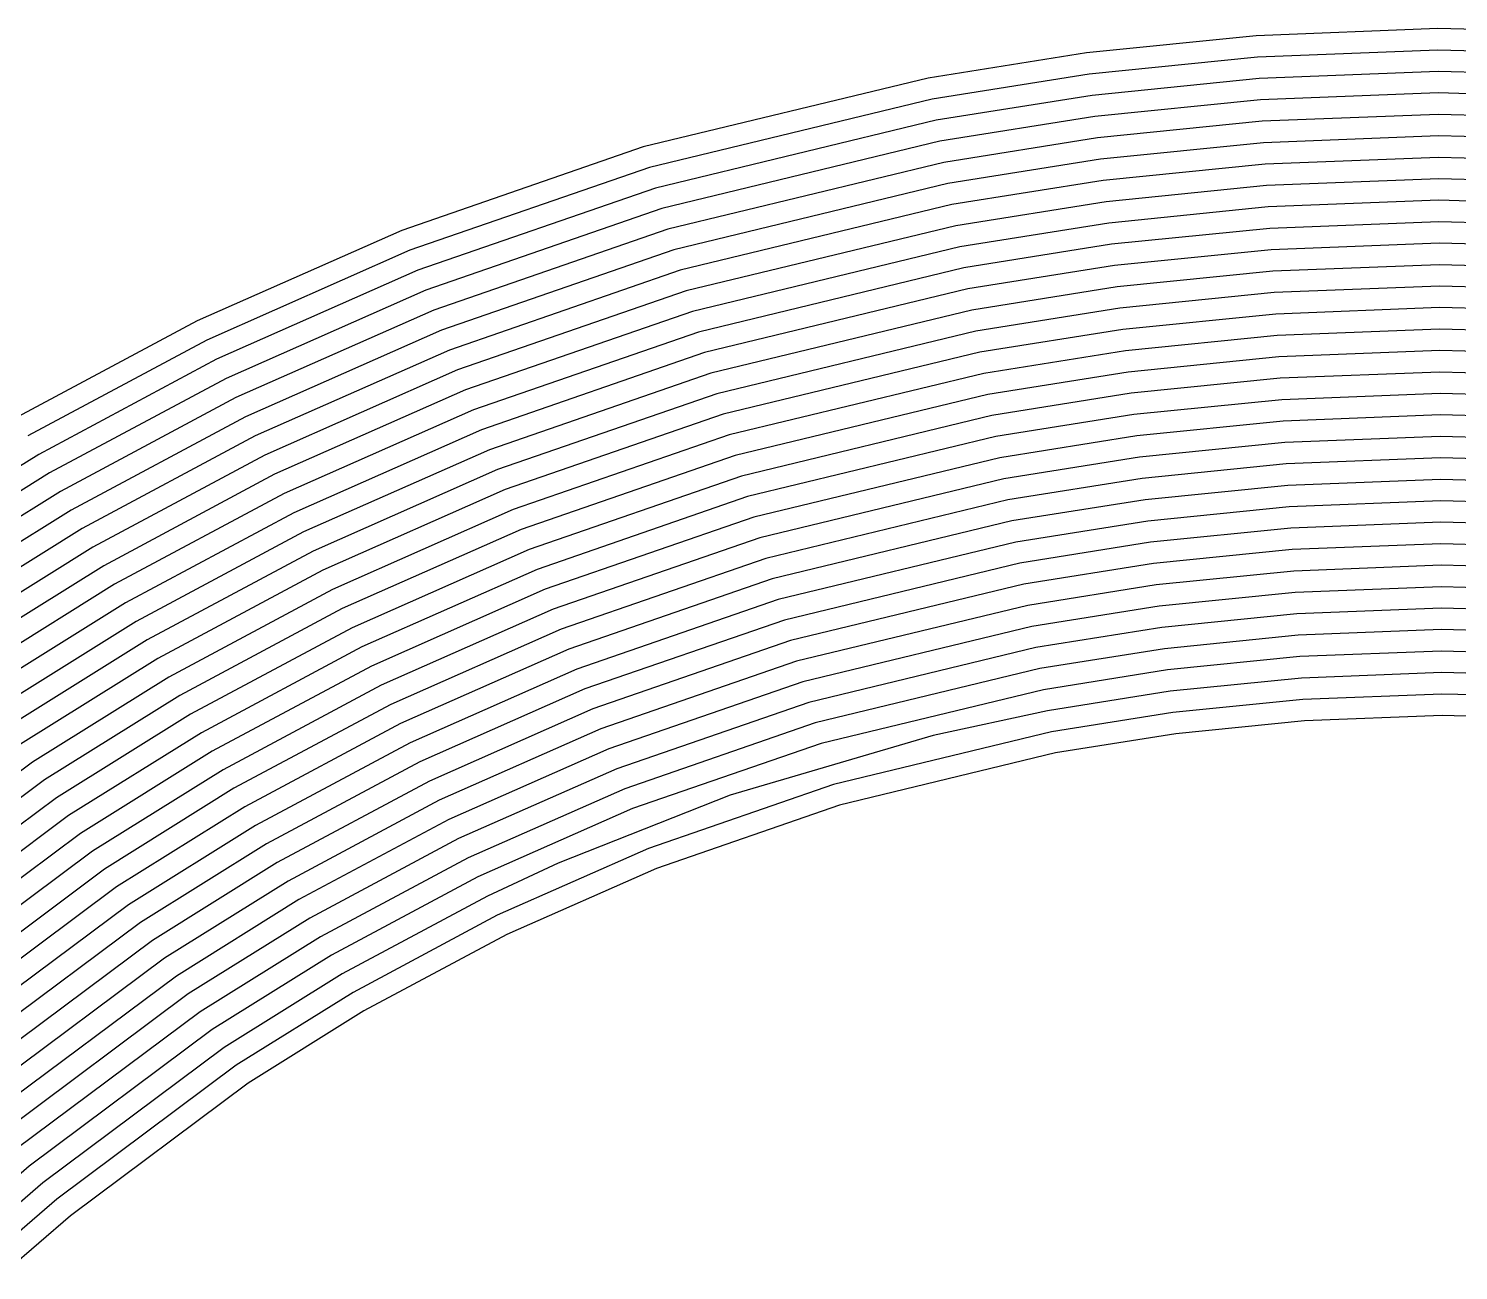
# Model space of a CAD drawing. Header units: metres. Extents: x -19 to 19, y -19.6 to 19.6.
# Drawn here: x -1.996 to -0.005, y -13.45 to -11.72 of the extents above; entities that cross this region are included whole.
import ezdxf

# ---------------------------------------------------------------- set-up
doc = ezdxf.new("R2010")
doc.units = ezdxf.units.M

msp = doc.modelspace()

# ---------------------------------------------------------------- linework, layer by layer
for p, q in [((-0.033691, -11.720149, 0.178114), (-0.286603, -11.730033, 0.177297)), ((0.237203, -11.727353, 0.177502), (-0.033691, -11.720149, 0.178114)), ((-0.286603, -11.730033, 0.177297), (-0.52279, -11.753849, 0.175317)), ((-0.52279, -11.753849, 0.175317), (-0.743404, -11.789049, 0.172376)), ((-0.284503, -11.759861, 0.174711), (-0.518905, -11.783498, 0.172742)), ((-0.033503, -11.750053, 0.175523), (-0.284503, -11.759861, 0.174711)), ((0.235342, -11.757202, 0.174915), (-0.033503, -11.750053, 0.175523)), ((-0.518905, -11.783498, 0.172742), (-0.737852, -11.818432, 0.169818)), ((-0.033316, -11.779956, 0.172932), (-0.282404, -11.78969, 0.172125)), ((0.233482, -11.787051, 0.172328), (-0.033316, -11.779956, 0.172932)), ((-0.743404, -11.789049, 0.172376), (-1.139869, -11.884952, 0.16432)), ((-0.282404, -11.78969, 0.172125), (-0.51502, -11.813146, 0.170167)), ((-0.737852, -11.818432, 0.169818), (-1.131328, -11.91361, 0.161809)), ((-0.51502, -11.813146, 0.170167), (-0.732301, -11.847814, 0.16726)), ((-0.280304, -11.819519, 0.169539), (-0.511135, -11.842795, 0.167592)), ((-0.033128, -11.80986, 0.170342), (-0.280304, -11.819519, 0.169539)), ((0.231622, -11.8169, 0.169741), (-0.033128, -11.80986, 0.170342)), ((-0.511135, -11.842795, 0.167592), (-0.726749, -11.877196, 0.164702)), ((-0.03294, -11.839764, 0.167751), (-0.278204, -11.849348, 0.166953)), ((0.229761, -11.84675, 0.167153), (-0.03294, -11.839764, 0.167751)), ((-0.732301, -11.847814, 0.16726), (-1.122788, -11.942268, 0.159297)), ((-0.278204, -11.849348, 0.166953), (-0.50725, -11.872443, 0.165018)), ((-1.139869, -11.884952, 0.16432), (-1.476013, -12.001232, 0.154462)), ((-0.726749, -11.877196, 0.164702), (-1.114248, -11.970926, 0.156786)), ((-0.50725, -11.872443, 0.165018), (-0.721197, -11.906578, 0.162144)), ((-0.276104, -11.879177, 0.164367), (-0.503366, -11.902092, 0.162443)), ((-0.032752, -11.869667, 0.16516), (-0.276104, -11.879177, 0.164367)), ((0.227901, -11.876599, 0.164566), (-0.032752, -11.869667, 0.16516)), ((-0.503366, -11.902092, 0.162443), (-0.715646, -11.93596, 0.159586)), ((-0.032565, -11.899571, 0.16257), (-0.274004, -11.909006, 0.161781)), ((0.226041, -11.906448, 0.161979), (-0.032565, -11.899571, 0.16257)), ((-1.131328, -11.91361, 0.161809), (-1.464933, -12.02901, 0.152009)), ((-0.721197, -11.906578, 0.162144), (-1.105708, -11.999584, 0.154275)), ((-0.274004, -11.909006, 0.161781), (-0.499481, -11.93174, 0.159868)), ((-1.122788, -11.942268, 0.159297), (-1.453854, -12.056788, 0.149556)), ((-0.715646, -11.93596, 0.159586), (-1.097167, -12.028241, 0.151763)), ((-0.499481, -11.93174, 0.159868), (-0.710094, -11.965342, 0.157028)), ((-0.271905, -11.938834, 0.159195), (-0.495596, -11.961389, 0.157294)), ((-0.032377, -11.929475, 0.159979), (-0.271905, -11.938834, 0.159195)), ((0.224181, -11.936297, 0.159392), (-0.032377, -11.929475, 0.159979)), ((-0.495596, -11.961389, 0.157294), (-0.704543, -11.994724, 0.15447)), ((-0.032189, -11.959378, 0.157388), (-0.269805, -11.968663, 0.156609)), ((0.22232, -11.966146, 0.156805), (-0.032189, -11.959378, 0.157388)), ((-1.114248, -11.970926, 0.156786), (-1.442775, -12.084566, 0.147102)), ((-0.710094, -11.965342, 0.157028), (-1.088627, -12.056899, 0.149252)), ((-0.269805, -11.968663, 0.156609), (-0.491711, -11.991037, 0.154719)), ((-1.476013, -12.001232, 0.154462), (-1.761072, -12.127412, 0.143659)), ((-1.105708, -11.999584, 0.154275), (-1.431695, -12.112344, 0.144649)), ((-0.704543, -11.994724, 0.15447), (-1.080087, -12.085557, 0.146741)), ((-0.491711, -11.991037, 0.154719), (-0.698991, -12.024106, 0.151912)), ((-0.267705, -11.998492, 0.154023), (-0.487826, -12.020686, 0.152144)), ((-0.032001, -11.989282, 0.154798), (-0.267705, -11.998492, 0.154023)), ((0.22046, -11.995995, 0.154217), (-0.032001, -11.989282, 0.154798)), ((-0.698991, -12.024106, 0.151912), (-1.071546, -12.114215, 0.144229)), ((-0.487826, -12.020686, 0.152144), (-0.69344, -12.053488, 0.149354)), ((-0.031814, -12.019186, 0.152207), (-0.265605, -12.028321, 0.151437)), ((0.2186, -12.025844, 0.15163), (-0.031814, -12.019186, 0.152207)), ((-1.464933, -12.02901, 0.152009), (-1.747596, -12.154121, 0.14128)), ((-1.097167, -12.028241, 0.151763), (-1.420616, -12.140122, 0.142195)), ((-0.265605, -12.028321, 0.151437), (-0.483942, -12.050334, 0.149569)), ((-1.453854, -12.056788, 0.149556), (-1.73412, -12.180831, 0.138901)), ((-1.088627, -12.056899, 0.149252), (-1.409536, -12.1679, 0.139742)), ((-0.69344, -12.053488, 0.149354), (-1.063006, -12.142873, 0.141718)), ((-0.483942, -12.050334, 0.149569), (-0.687888, -12.08287, 0.146796)), ((-0.263506, -12.05815, 0.148851), (-0.480057, -12.079983, 0.146995)), ((-0.031626, -12.04909, 0.149616), (-0.263506, -12.05815, 0.148851)), ((0.216739, -12.055693, 0.149043), (-0.031626, -12.04909, 0.149616)), ((-0.687888, -12.08287, 0.146796), (-1.054466, -12.171531, 0.139207)), ((-0.480057, -12.079983, 0.146995), (-0.682336, -12.112253, 0.144238)), ((-0.031438, -12.078993, 0.147026), (-0.261406, -12.087978, 0.146265)), ((0.214879, -12.085542, 0.146456), (-0.031438, -12.078993, 0.147026)), ((-1.442775, -12.084566, 0.147102), (-1.720644, -12.207541, 0.136522)), ((-1.080087, -12.085557, 0.146741), (-1.398457, -12.195678, 0.137289)), ((-0.261406, -12.087978, 0.146265), (-0.476172, -12.109631, 0.14442)), ((-1.431695, -12.112344, 0.144649), (-1.707168, -12.234251, 0.134143)), ((-1.071546, -12.114215, 0.144229), (-1.387377, -12.223456, 0.134835)), ((-0.682336, -12.112253, 0.144238), (-1.045926, -12.200189, 0.136695)), ((-0.476172, -12.109631, 0.14442), (-0.676785, -12.141635, 0.14168)), ((-0.259306, -12.117807, 0.143679), (-0.472287, -12.13928, 0.141845)), ((-0.031251, -12.108897, 0.144435), (-0.259306, -12.117807, 0.143679)), ((0.213019, -12.115392, 0.143869), (-0.031251, -12.108897, 0.144435)), ((-1.761072, -12.127412, 0.143659), (-2.011731, -12.261591, 0.132048)), ((-1.420616, -12.140122, 0.142195), (-1.693693, -12.260961, 0.131765)), ((-1.063006, -12.142873, 0.141718), (-1.376298, -12.251235, 0.132382)), ((-0.676785, -12.141635, 0.14168), (-1.037385, -12.228847, 0.134184)), ((-0.472287, -12.13928, 0.141845), (-0.671233, -12.171017, 0.139122)), ((-0.031063, -12.138801, 0.141844), (-0.257206, -12.147636, 0.141092)), ((0.211158, -12.145241, 0.141281), (-0.031063, -12.138801, 0.141844)), ((-1.747596, -12.154121, 0.14128), (-1.996644, -12.287436, 0.129725)), ((-0.257206, -12.147636, 0.141092), (-0.468402, -12.168928, 0.139271)), ((-1.73412, -12.180831, 0.138901), (-1.981556, -12.313281, 0.127402)), ((-1.409536, -12.1679, 0.139742), (-1.680217, -12.287671, 0.129386)), ((-1.054466, -12.171531, 0.139207), (-1.365219, -12.279013, 0.129929)), ((-0.671233, -12.171017, 0.139122), (-1.028845, -12.257504, 0.131673)), ((-0.468402, -12.168928, 0.139271), (-0.665682, -12.200399, 0.136564)), ((-0.255106, -12.177465, 0.138506), (-0.464518, -12.198577, 0.136696)), ((-0.030875, -12.168704, 0.139253), (-0.255106, -12.177465, 0.138506)), ((0.209298, -12.17509, 0.138694), (-0.030875, -12.168704, 0.139253)), ((-1.398457, -12.195678, 0.137289), (-1.666741, -12.31438, 0.127007)), ((-1.045926, -12.200189, 0.136695), (-1.354139, -12.306791, 0.127475)), ((-0.665682, -12.200399, 0.136564), (-1.020305, -12.286162, 0.129162)), ((-0.464518, -12.198577, 0.136696), (-0.66013, -12.229781, 0.134006)), ((-0.030687, -12.198608, 0.136663), (-0.253007, -12.207294, 0.13592)), ((0.207438, -12.204939, 0.136107), (-0.030687, -12.198608, 0.136663)), ((-1.720644, -12.207541, 0.136522), (-1.966468, -12.339127, 0.125079)), ((-1.387377, -12.223456, 0.134835), (-1.653265, -12.34109, 0.124628)), ((-0.253007, -12.207294, 0.13592), (-0.460633, -12.228225, 0.134121)), ((-1.707168, -12.234251, 0.134143), (-1.951381, -12.364972, 0.122755)), ((-1.037385, -12.228847, 0.134184), (-1.34306, -12.334569, 0.125022)), ((-0.66013, -12.229781, 0.134006), (-1.011764, -12.31482, 0.12665)), ((-0.460633, -12.228225, 0.134121), (-0.654579, -12.259163, 0.131448)), ((-0.250907, -12.237123, 0.133334), (-0.456748, -12.257874, 0.131546)), ((-0.0305, -12.228512, 0.134072), (-0.250907, -12.237123, 0.133334)), ((0.205577, -12.234788, 0.13352), (-0.0305, -12.228512, 0.134072)), ((-1.693693, -12.260961, 0.131765), (-1.936293, -12.390818, 0.120432)), ((-1.376298, -12.251235, 0.132382), (-1.639789, -12.3678, 0.122249)), ((-1.028845, -12.257504, 0.131673), (-1.33198, -12.362347, 0.122569)), ((-0.654579, -12.259163, 0.131448), (-1.003224, -12.343478, 0.124139)), ((-0.456748, -12.257874, 0.131546), (-0.649027, -12.288545, 0.12889)), ((-0.030312, -12.258415, 0.131481), (-0.248807, -12.266951, 0.130748)), ((0.203717, -12.264637, 0.130933), (-0.030312, -12.258415, 0.131481)), ((-1.365219, -12.279013, 0.129929), (-1.626313, -12.39451, 0.11987)), ((-0.248807, -12.266951, 0.130748), (-0.452863, -12.287522, 0.128972)), ((-1.680217, -12.287671, 0.129386), (-1.921206, -12.416663, 0.118109)), ((-1.020305, -12.286162, 0.129162), (-1.320901, -12.390125, 0.120115)), ((-0.649027, -12.288545, 0.12889), (-0.994684, -12.372136, 0.121628)), ((-0.452863, -12.287522, 0.128972), (-0.643476, -12.317927, 0.126332)), ((-0.246707, -12.29678, 0.128162), (-0.448978, -12.317171, 0.126397)), ((-0.030124, -12.288319, 0.128891), (-0.246707, -12.29678, 0.128162)), ((0.201857, -12.294486, 0.128345), (-0.030124, -12.288319, 0.128891)), ((-1.981556, -12.313281, 0.127402), (-2.190619, -12.443924, 0.115947)), ((-1.666741, -12.31438, 0.127007), (-1.906118, -12.442508, 0.115786)), ((-1.354139, -12.306791, 0.127475), (-1.612837, -12.42122, 0.117492)), ((-1.011764, -12.31482, 0.12665), (-1.309822, -12.417903, 0.117662)), ((-0.643476, -12.317927, 0.126332), (-0.986144, -12.400794, 0.119116)), ((-0.448978, -12.317171, 0.126397), (-0.637924, -12.347309, 0.123774)), ((-0.029936, -12.318223, 0.1263), (-0.244607, -12.326609, 0.125576)), ((0.199996, -12.324335, 0.125758), (-0.029936, -12.318223, 0.1263)), ((-1.966468, -12.339127, 0.125079), (-2.173929, -12.468766, 0.113694)), ((-1.653265, -12.34109, 0.124628), (-1.891031, -12.468354, 0.113462)), ((-1.34306, -12.334569, 0.125022), (-1.599361, -12.447929, 0.115113)), ((-0.244607, -12.326609, 0.125576), (-0.445094, -12.346819, 0.123822)), ((-1.33198, -12.362347, 0.122569), (-1.585885, -12.474639, 0.112734)), ((-1.003224, -12.343478, 0.124139), (-1.298742, -12.445681, 0.115209)), ((-0.637924, -12.347309, 0.123774), (-0.977603, -12.429452, 0.116605)), ((-0.445094, -12.346819, 0.123822), (-0.632372, -12.376691, 0.121216)), ((-0.242508, -12.356438, 0.12299), (-0.441209, -12.376468, 0.121248)), ((-0.029749, -12.348126, 0.123709), (-0.242508, -12.356438, 0.12299)), ((0.198136, -12.354185, 0.123171), (-0.029749, -12.348126, 0.123709)), ((-1.951381, -12.364972, 0.122755), (-2.157238, -12.493608, 0.111442)), ((-1.639789, -12.3678, 0.122249), (-1.875943, -12.494199, 0.111139)), ((-0.994684, -12.372136, 0.121628), (-1.287663, -12.473459, 0.112755)), ((-0.632372, -12.376691, 0.121216), (-0.969063, -12.458109, 0.114094)), ((-0.441209, -12.376468, 0.121248), (-0.626821, -12.406074, 0.118658)), ((-0.029561, -12.37803, 0.121119), (-0.240408, -12.386267, 0.120404)), ((0.196276, -12.384034, 0.120584), (-0.029561, -12.37803, 0.121119)), ((-1.936293, -12.390818, 0.120432), (-2.140548, -12.518451, 0.109189)), ((-1.626313, -12.39451, 0.11987), (-1.860856, -12.520045, 0.108816)), ((-1.320901, -12.390125, 0.120115), (-1.572409, -12.501349, 0.110355)), ((-0.986144, -12.400794, 0.119116), (-1.276583, -12.501237, 0.110302)), ((-0.240408, -12.386267, 0.120404), (-0.437324, -12.406116, 0.118673)), ((-1.921206, -12.416663, 0.118109), (-2.123857, -12.543293, 0.106936)), ((-1.612837, -12.42122, 0.117492), (-1.845768, -12.54589, 0.106493)), ((-1.309822, -12.417903, 0.117662), (-1.558933, -12.528059, 0.107976)), ((-0.626821, -12.406074, 0.118658), (-0.960523, -12.486767, 0.111582)), ((-0.437324, -12.406116, 0.118673), (-0.621269, -12.435456, 0.1161)), ((-0.238308, -12.416096, 0.117818), (-0.433439, -12.435765, 0.116098)), ((-0.029373, -12.407934, 0.118528), (-0.238308, -12.416096, 0.117818)), ((0.194415, -12.413883, 0.117997), (-0.029373, -12.407934, 0.118528)), ((-1.906118, -12.442508, 0.115786), (-2.107167, -12.568135, 0.104684)), ((-0.977603, -12.429452, 0.116605), (-1.265504, -12.529015, 0.107848)), ((-0.621269, -12.435456, 0.1161), (-0.951982, -12.515425, 0.109071)), ((-0.433439, -12.435765, 0.116098), (-0.615718, -12.464838, 0.113542)), ((-0.029185, -12.437837, 0.115937), (-0.236208, -12.445924, 0.115232)), ((0.192555, -12.443732, 0.115409), (-0.029185, -12.437837, 0.115937)), ((-1.599361, -12.447929, 0.115113), (-1.83068, -12.571735, 0.104169)), ((-1.298742, -12.445681, 0.115209), (-1.545457, -12.554769, 0.105597)), ((-0.969063, -12.458109, 0.114094), (-1.254425, -12.556793, 0.105395)), ((-0.236208, -12.445924, 0.115232), (-0.429555, -12.465413, 0.113523)), ((-1.891031, -12.468354, 0.113462), (-2.090476, -12.592977, 0.102431)), ((-1.585885, -12.474639, 0.112734), (-1.815593, -12.597581, 0.101846)), ((-1.287663, -12.473459, 0.112755), (-1.531981, -12.581479, 0.103219)), ((-0.615718, -12.464838, 0.113542), (-0.943442, -12.544083, 0.10656)), ((-0.429555, -12.465413, 0.113523), (-0.610166, -12.49422, 0.110984)), ((-0.234109, -12.475753, 0.112646), (-0.42567, -12.495062, 0.110949)), ((-0.028998, -12.467741, 0.113347), (-0.234109, -12.475753, 0.112646)), ((0.190695, -12.473581, 0.112822), (-0.028998, -12.467741, 0.113347)), ((-1.875943, -12.494199, 0.111139), (-2.073785, -12.617819, 0.100179)), ((-1.572409, -12.501349, 0.110355), (-1.800505, -12.623426, 0.099523)), ((-1.276583, -12.501237, 0.110302), (-1.518505, -12.608188, 0.10084)), ((-0.960523, -12.486767, 0.111582), (-1.243345, -12.584571, 0.102942)), ((-0.610166, -12.49422, 0.110984), (-0.934902, -12.572741, 0.104049)), ((-0.42567, -12.495062, 0.110949), (-0.604615, -12.523602, 0.108426)), ((-0.02881, -12.497645, 0.110756), (-0.232009, -12.505582, 0.11006)), ((0.188834, -12.50343, 0.110235), (-0.02881, -12.497645, 0.110756)), ((-1.860856, -12.520045, 0.108816), (-2.057095, -12.642661, 0.097926)), ((-0.951982, -12.515425, 0.109071), (-1.232266, -12.61235, 0.100488)), ((-0.232009, -12.505582, 0.11006), (-0.421785, -12.52471, 0.108374)), ((-1.558933, -12.528059, 0.107976), (-1.785418, -12.649272, 0.0972)), ((-1.265504, -12.529015, 0.107848), (-1.505029, -12.634898, 0.098461)), ((-0.604615, -12.523602, 0.108426), (-0.926361, -12.601399, 0.101537)), ((-0.421785, -12.52471, 0.108374), (-0.599063, -12.552984, 0.105868)), ((-0.229909, -12.535411, 0.107474), (-0.4179, -12.554359, 0.105799)), ((-0.028622, -12.527548, 0.108165), (-0.229909, -12.535411, 0.107474)), ((0.186974, -12.533279, 0.107648), (-0.028622, -12.527548, 0.108165)), ((-1.845768, -12.54589, 0.106493), (-2.040404, -12.667503, 0.095673)), ((-1.545457, -12.554769, 0.105597), (-1.77033, -12.675117, 0.094876)), ((-1.254425, -12.556793, 0.105395), (-1.491553, -12.661608, 0.096082)), ((-0.943442, -12.544083, 0.10656), (-1.221186, -12.640128, 0.098035)), ((-0.599063, -12.552984, 0.105868), (-0.917821, -12.630057, 0.099026)), ((-0.4179, -12.554359, 0.105799), (-0.593512, -12.582366, 0.10331)), ((-0.028435, -12.557452, 0.105574), (-0.227809, -12.56524, 0.104887)), ((0.185114, -12.563128, 0.105061), (-0.028435, -12.557452, 0.105574)), ((-1.83068, -12.571735, 0.104169), (-2.023714, -12.692346, 0.093421)), ((-1.531981, -12.581479, 0.103219), (-1.755243, -12.700963, 0.092553)), ((-0.934902, -12.572741, 0.104049), (-1.210107, -12.667906, 0.095582)), ((-0.227809, -12.56524, 0.104887), (-0.414015, -12.584007, 0.103224)), ((-1.815593, -12.597581, 0.101846), (-2.007023, -12.717188, 0.091168)), ((-1.243345, -12.584571, 0.102942), (-1.478077, -12.688318, 0.093703)), ((-0.926361, -12.601399, 0.101537), (-1.199027, -12.695684, 0.093128)), ((-0.593512, -12.582366, 0.10331), (-0.909281, -12.658714, 0.096515)), ((-0.414015, -12.584007, 0.103224), (-0.58796, -12.611748, 0.100753)), ((-0.225709, -12.595069, 0.102301), (-0.410131, -12.613656, 0.10065)), ((-0.028247, -12.587356, 0.102984), (-0.225709, -12.595069, 0.102301)), ((0.183254, -12.592977, 0.102473), (-0.028247, -12.587356, 0.102984)), ((-1.518505, -12.608188, 0.10084), (-1.740155, -12.726808, 0.09023)), ((-1.232266, -12.61235, 0.100488), (-1.464601, -12.715028, 0.091324)), ((-0.58796, -12.611748, 0.100753), (-0.900741, -12.687372, 0.094003)), ((-0.410131, -12.613656, 0.10065), (-0.582408, -12.64113, 0.098195)), ((-0.028059, -12.617259, 0.100393), (-0.22361, -12.624897, 0.099715)), ((0.181393, -12.622827, 0.099886), (-0.028059, -12.617259, 0.100393)), ((-1.800505, -12.623426, 0.099523), (-1.990333, -12.74203, 0.088916)), ((-1.505029, -12.634898, 0.098461), (-1.725067, -12.752653, 0.087907)), ((-1.221186, -12.640128, 0.098035), (-1.451126, -12.741737, 0.088946)), ((-0.917821, -12.630057, 0.099026), (-1.187948, -12.723462, 0.090675)), ((-0.582408, -12.64113, 0.098195), (-0.8922, -12.71603, 0.091492)), ((-0.22361, -12.624897, 0.099715), (-0.406246, -12.643304, 0.098075)), ((-1.785418, -12.649272, 0.0972), (-1.973642, -12.766872, 0.086663)), ((-1.491553, -12.661608, 0.096082), (-1.70998, -12.778499, 0.085583)), ((-0.909281, -12.658714, 0.096515), (-1.176869, -12.75124, 0.088222)), ((-0.406246, -12.643304, 0.098075), (-0.576857, -12.670512, 0.095637)), ((-0.22151, -12.654726, 0.097129), (-0.402361, -12.672953, 0.0955)), ((-0.027871, -12.647163, 0.097802), (-0.22151, -12.654726, 0.097129)), ((0.179533, -12.652676, 0.097299), (-0.027871, -12.647163, 0.097802)), ((-1.77033, -12.675117, 0.094876), (-1.956952, -12.791714, 0.084411)), ((-1.210107, -12.667906, 0.095582), (-1.43765, -12.768447, 0.086567)), ((-0.576857, -12.670512, 0.095637), (-0.736339, -12.704928, 0.092582)), ((-0.402361, -12.672953, 0.0955), (-0.571305, -12.699894, 0.093079)), ((-0.027684, -12.677067, 0.095212), (-0.21941, -12.684555, 0.094543)), ((0.177673, -12.682525, 0.094712), (-0.027684, -12.677067, 0.095212)), ((-1.755243, -12.700963, 0.092553), (-1.940261, -12.816556, 0.082158)), ((-1.478077, -12.688318, 0.093703), (-1.694892, -12.804344, 0.08326)), ((-1.199027, -12.695684, 0.093128), (-1.424174, -12.795157, 0.084188)), ((-0.900741, -12.687372, 0.094003), (-1.165789, -12.779018, 0.085768)), ((-0.571305, -12.699894, 0.093079), (-0.87512, -12.773346, 0.086469)), ((-0.21941, -12.684555, 0.094543), (-0.398476, -12.702602, 0.092926)), ((-1.464601, -12.715028, 0.091324), (-1.679805, -12.83019, 0.080937)), ((-0.8922, -12.71603, 0.091492), (-1.15471, -12.806796, 0.083315)), ((-0.736339, -12.704928, 0.092582), (-1.019036, -12.788254, 0.08505)), ((-0.398476, -12.702602, 0.092926), (-0.565754, -12.729277, 0.090521)), ((-1.740155, -12.726808, 0.09023), (-1.92357, -12.841398, 0.079905)), ((-1.187948, -12.723462, 0.090675), (-1.410698, -12.821867, 0.081809)), ((-0.565754, -12.729277, 0.090521), (-0.866579, -12.802004, 0.083958)), ((-1.990333, -12.74203, 0.088916), (-2.28238, -12.959957, 0.069165)), ((-1.725067, -12.752653, 0.087907), (-1.90688, -12.866241, 0.077653)), ((-1.451126, -12.741737, 0.088946), (-1.664717, -12.856035, 0.078613)), ((-1.176869, -12.75124, 0.088222), (-1.397222, -12.848577, 0.07943)), ((-1.973642, -12.766872, 0.086663), (-2.263214, -12.982949, 0.067047)), ((-1.70998, -12.778499, 0.085583), (-1.890189, -12.891083, 0.0754)), ((-1.43765, -12.768447, 0.086567), (-1.64963, -12.88188, 0.07629)), ((-1.165789, -12.779018, 0.085768), (-1.383746, -12.875287, 0.077052)), ((-0.87512, -12.773346, 0.086469), (-1.132551, -12.862352, 0.078408)), ((-1.956952, -12.791714, 0.084411), (-2.244048, -13.005941, 0.064929)), ((-1.424174, -12.795157, 0.084188), (-1.634542, -12.907726, 0.073967)), ((-1.019036, -12.788254, 0.08505), (-1.258422, -12.882784, 0.07645)), ((-1.940261, -12.816556, 0.082158), (-2.224882, -13.028932, 0.06281)), ((-1.694892, -12.804344, 0.08326), (-1.873499, -12.915925, 0.073148)), ((-1.15471, -12.806796, 0.083315), (-1.37027, -12.901996, 0.074673)), ((-0.866579, -12.802004, 0.083958), (-1.121472, -12.89013, 0.075955)), ((-1.679805, -12.83019, 0.080937), (-1.856808, -12.940767, 0.070895)), ((-1.410698, -12.821867, 0.081809), (-1.619455, -12.933571, 0.071644)), ((-1.92357, -12.841398, 0.079905), (-2.205716, -13.051924, 0.060692)), ((-1.664717, -12.856035, 0.078613), (-1.840118, -12.965609, 0.068642)), ((-1.397222, -12.848577, 0.07943), (-1.604367, -12.959417, 0.06932)), ((-1.90688, -12.866241, 0.077653), (-2.18655, -13.074916, 0.058574)), ((-1.383746, -12.875287, 0.077052), (-1.589279, -12.985262, 0.066997)), ((-1.132551, -12.862352, 0.078408), (-1.343318, -12.955416, 0.069915)), ((-1.890189, -12.891083, 0.0754), (-2.167384, -13.097908, 0.056455)), ((-1.64963, -12.88188, 0.07629), (-1.823427, -12.990451, 0.06639)), ((-1.258422, -12.882784, 0.07645), (-1.356794, -12.928706, 0.072294)), ((-1.121472, -12.89013, 0.075955), (-1.329842, -12.982126, 0.067536)), ((-1.873499, -12.915925, 0.073148), (-2.148218, -13.1209, 0.054337)), ((-1.634542, -12.907726, 0.073967), (-1.806736, -13.015293, 0.064137)), ((-1.37027, -12.901996, 0.074673), (-1.574192, -13.011107, 0.064674)), ((-1.619455, -12.933571, 0.071644), (-1.790046, -13.040136, 0.061885)), ((-1.356794, -12.928706, 0.072294), (-1.559104, -13.036953, 0.062351)), ((-1.856808, -12.940767, 0.070895), (-2.129052, -13.143892, 0.052219)), ((-1.604367, -12.959417, 0.06932), (-1.773355, -13.064978, 0.059632)), ((-1.343318, -12.955416, 0.069915), (-1.544017, -13.062798, 0.060027)), ((-1.840118, -12.965609, 0.068642), (-2.109886, -13.166884, 0.050101)), ((-1.823427, -12.990451, 0.06639), (-2.09072, -13.189876, 0.047982)), ((-1.589279, -12.985262, 0.066997), (-1.756665, -13.08982, 0.057379)), ((-1.329842, -12.982126, 0.067536), (-1.528929, -13.088644, 0.057704)), ((-1.806736, -13.015293, 0.064137), (-2.071554, -13.212868, 0.045864)), ((-1.574192, -13.011107, 0.064674), (-1.739974, -13.114662, 0.055127)), ((-1.559104, -13.036953, 0.062351), (-1.723284, -13.139504, 0.052874)), ((-1.790046, -13.040136, 0.061885), (-2.052388, -13.23586, 0.043746)), ((-1.773355, -13.064978, 0.059632), (-2.033222, -13.258852, 0.041627)), ((-1.544017, -13.062798, 0.060027), (-1.706593, -13.164346, 0.050622)), ((-1.756665, -13.08982, 0.057379), (-2.014056, -13.281844, 0.039509)), ((-1.528929, -13.088644, 0.057704), (-1.689902, -13.189188, 0.048369)), ((-1.739974, -13.114662, 0.055127), (-1.99489, -13.304836, 0.037391)), ((-1.723284, -13.139504, 0.052874), (-1.975724, -13.327827, 0.035272)), ((-1.706593, -13.164346, 0.050622), (-1.956558, -13.350819, 0.033154)), ((-1.689902, -13.189188, 0.048369), (-1.937392, -13.373811, 0.031036)), ((-1.99489, -13.304836, 0.037391), (-2.086537, -13.384084, 0.029881)), ((-1.975724, -13.327827, 0.035272), (-2.066215, -13.406076, 0.027858)), ((-1.956558, -13.350819, 0.033154), (-2.045893, -13.428068, 0.025834)), ((-1.937392, -13.373811, 0.031036), (-2.02557, -13.45006, 0.023811))]:
    msp.add_line(p, q)

doc.saveas('drawing.dxf')
